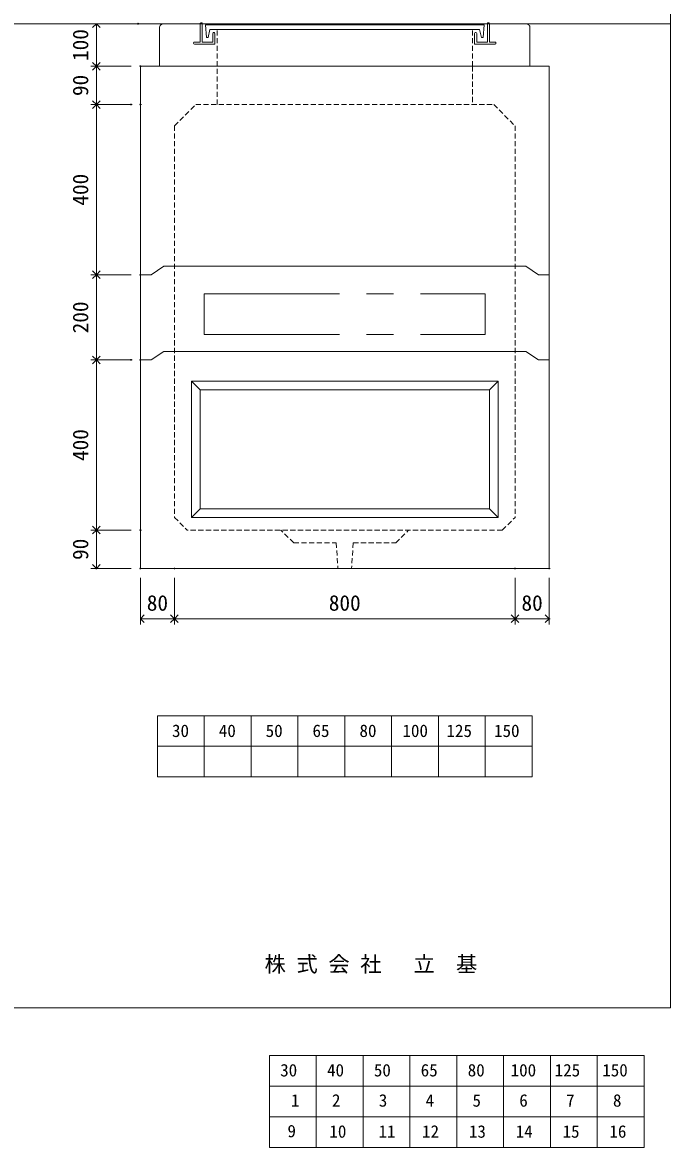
# Model space of a CAD drawing. Units: millimetres, scale not verified. Extents: x -4890 to 4890, y -2301 to 2302.
# Drawn here: x 3368 to 4890, y -2301 to 342 of the extents above; entities that cross this region are included whole.
import ezdxf
from ezdxf.enums import TextEntityAlignment as Align

# ---------------------------------------------------------------- set-up
doc = ezdxf.new("R2010")
doc.units = ezdxf.units.MM
doc.header["$LTSCALE"] = 10
doc.header["$PDMODE"] = 32
doc.header["$PDSIZE"] = 2
doc.linetypes.add('DASHED1', pattern=[1.8, 1.2, -0.6])
doc.linetypes.add('USER2', pattern=[50.8, 31.75, -6.35, 6.35, -6.35])
doc.layers.add('0-1_Defpoints', color=7, linetype='Continuous')
for name, color, linetype, lineweight in [('0-2_waku', 7, 'Continuous', 18), ('0-3_gaikei', 7, 'Continuous', 18), ('0-4_kakure', 7, 'DASHED1', 5), ('0-5_sunpou', 7, 'Continuous', 5), ('0-9_uchigawa', 6, 'Continuous', 18), ('0-B_futa', 3, 'Continuous', 18), ('0-C_GL', 4, 'Continuous', 18), ('0-E_文字１', 7, 'Continuous', 18), ('1-3_uchigawa2', 6, 'USER2', 18), ('1-5_文字２', 7, 'Continuous', 5)]:
    doc.layers.add(name, color=color, linetype=linetype, lineweight=lineweight)
doc.styles.add('ＭＳ ゴシック', font='')
doc.styles.get('ＭＳ ゴシック').set_extended_font_data('MS Gothic')

# ---------------------------------------------------------------- blocks, each defined once
blk = doc.blocks.new('_Open90')
at = {"layer": '0-5_sunpou'}
blk.add_line((0, 0), (-1, 0), dxfattribs=at)
blk.add_lwpolyline([(-0.5, 0.5), (0, 0), (-0.5, -0.5)], dxfattribs=at)
blk = doc.blocks.new('D108')
at = {"layer": '0-1_Defpoints'}
for p in [(5092.32, 2442.03), (4988.83, 2352.03), (5092.32, 2352.03)]:
    blk.add_point(p, dxfattribs=at)
at = {"layer": '0-5_sunpou'}
for p, q in [((5070.32, 2442.03), (4975.83, 2442.03)), ((4988.83, 2424.03), (4988.83, 2370.03)), ((5070.32, 2352.03), (4975.83, 2352.03))]:
    blk.add_line(p, q, dxfattribs=at)
at = {"layer": '0-5_sunpou', "xscale": 18, "yscale": 18}
for p, rotation in [((4988.83, 2442.03), 90), ((4988.83, 2352.03), 270)]:
    blk.add_blockref('_Open90', p, dxfattribs=dict(at, rotation=rotation))
at = {"layer": '0-5_sunpou', "style": 'ＭＳ ゴシック'}
blk.add_text('90', height=36.66, rotation=90, dxfattribs=at).set_placement((4980.83, 2372.03), align=Align.BOTTOM_LEFT)
blk = doc.blocks.new('D115')
at = {"layer": '0-1_Defpoints'}
for p in [(5092.32, 1752.03), (4988.83, 1352.03), (5092.32, 1352.03)]:
    blk.add_point(p, dxfattribs=at)
at = {"layer": '0-5_sunpou'}
for p, q in [((5070.32, 1752.03), (4975.83, 1752.03)), ((4988.83, 1734.03), (4988.83, 1370.03)), ((5070.32, 1352.03), (4975.83, 1352.03))]:
    blk.add_line(p, q, dxfattribs=at)
at = {"layer": '0-5_sunpou', "xscale": 18, "yscale": 18}
for p, rotation in [((4988.83, 1752.03), 90), ((4988.83, 1352.03), 270)]:
    blk.add_blockref('_Open90', p, dxfattribs=dict(at, rotation=rotation))
at = {"layer": '0-5_sunpou', "style": 'ＭＳ ゴシック'}
blk.add_text('400', height=36.66, rotation=90, dxfattribs=at).set_placement((4980.83, 1514.53), align=Align.BOTTOM_LEFT)
blk = doc.blocks.new('D116')
at = {"layer": '0-1_Defpoints'}
for p in [(5092.32, 1352.03), (4988.83, 1262.03), (5092.32, 1262.03)]:
    blk.add_point(p, dxfattribs=at)
at = {"layer": '0-5_sunpou'}
for p, q in [((5070.32, 1352.03), (4975.83, 1352.03)), ((4988.83, 1334.03), (4988.83, 1280.03)), ((5070.32, 1262.03), (4975.83, 1262.03))]:
    blk.add_line(p, q, dxfattribs=at)
at = {"layer": '0-5_sunpou', "xscale": 18, "yscale": 18}
for p, rotation in [((4988.83, 1352.03), 90), ((4988.83, 1262.03), 270)]:
    blk.add_blockref('_Open90', p, dxfattribs=dict(at, rotation=rotation))
at = {"layer": '0-5_sunpou', "style": 'ＭＳ ゴシック'}
blk.add_text('90', height=36.66, rotation=90, dxfattribs=at).set_placement((4980.83, 1282.03), align=Align.BOTTOM_LEFT)
blk = doc.blocks.new('D117')
at = {"layer": '0-1_Defpoints'}
for p in [(5092.32, 1262.03), (5172.32, 1262.03), (5172.32, 1143.64)]:
    blk.add_point(p, dxfattribs=at)
at = {"layer": '0-5_sunpou'}
for p, q in [((5092.32, 1240.03), (5092.32, 1130.64)), ((5172.32, 1240.03), (5172.32, 1130.64)), ((5110.32, 1143.64), (5154.32, 1143.64))]:
    blk.add_line(p, q, dxfattribs=at)
at = {"layer": '0-5_sunpou', "xscale": 18, "yscale": 18, "rotation": 180}
blk.add_blockref('_Open90', (5092.32, 1143.64), dxfattribs=at)
at = {"layer": '0-5_sunpou', "xscale": 18, "yscale": 18}
blk.add_blockref('_Open90', (5172.32, 1143.64), dxfattribs=at)
at = {"layer": '0-5_sunpou', "style": 'ＭＳ ゴシック'}
blk.add_text('80', height=36.66, dxfattribs=at).set_placement((5107.32, 1151.64), align=Align.BOTTOM_LEFT)
blk = doc.blocks.new('D118')
at = {"layer": '0-1_Defpoints'}
for p in [(5172.32, 1262.03), (5972.32, 1262.03), (5972.32, 1143.64)]:
    blk.add_point(p, dxfattribs=at)
at = {"layer": '0-5_sunpou'}
for p, q in [((5172.32, 1240.03), (5172.32, 1130.64)), ((5972.32, 1240.03), (5972.32, 1130.64)), ((5190.32, 1143.64), (5954.32, 1143.64))]:
    blk.add_line(p, q, dxfattribs=at)
at = {"layer": '0-5_sunpou', "xscale": 18, "yscale": 18, "rotation": 180}
blk.add_blockref('_Open90', (5172.32, 1143.64), dxfattribs=at)
at = {"layer": '0-5_sunpou', "xscale": 18, "yscale": 18}
blk.add_blockref('_Open90', (5972.32, 1143.64), dxfattribs=at)
at = {"layer": '0-5_sunpou', "style": 'ＭＳ ゴシック'}
blk.add_text('800', height=36.66, dxfattribs=at).set_placement((5534.82, 1151.64), align=Align.BOTTOM_LEFT)
blk = doc.blocks.new('D119')
at = {"layer": '0-1_Defpoints'}
for p in [(5972.32, 1262.03), (6052.32, 1262.03), (6052.32, 1143.64)]:
    blk.add_point(p, dxfattribs=at)
at = {"layer": '0-5_sunpou'}
for p, q in [((5972.32, 1240.03), (5972.32, 1130.64)), ((6052.32, 1240.03), (6052.32, 1130.64)), ((5990.32, 1143.64), (6034.32, 1143.64))]:
    blk.add_line(p, q, dxfattribs=at)
at = {"layer": '0-5_sunpou', "xscale": 18, "yscale": 18, "rotation": 180}
blk.add_blockref('_Open90', (5972.32, 1143.64), dxfattribs=at)
at = {"layer": '0-5_sunpou', "xscale": 18, "yscale": 18}
blk.add_blockref('_Open90', (6052.32, 1143.64), dxfattribs=at)
at = {"layer": '0-5_sunpou', "style": 'ＭＳ ゴシック'}
blk.add_text('80', height=36.66, dxfattribs=at).set_placement((5987.32, 1151.64), align=Align.BOTTOM_LEFT)
blk = doc.blocks.new('D120')
at = {"layer": '0-1_Defpoints'}
for p in [(5070.32, 2352.03), (4988.83, 1952.03), (5092.32, 1952.03)]:
    blk.add_point(p, dxfattribs=at)
at = {"layer": '0-5_sunpou'}
for p, q in [((5048.32, 2352.03), (4975.83, 2352.03)), ((4988.83, 2334.03), (4988.83, 1970.03)), ((5070.32, 1952.03), (4975.83, 1952.03))]:
    blk.add_line(p, q, dxfattribs=at)
at = {"layer": '0-5_sunpou', "xscale": 18, "yscale": 18}
for p, rotation in [((4988.83, 2352.03), 90), ((4988.83, 1952.03), 270)]:
    blk.add_blockref('_Open90', p, dxfattribs=dict(at, rotation=rotation))
at = {"layer": '0-5_sunpou', "style": 'ＭＳ ゴシック'}
blk.add_text('400', height=36.66, rotation=90, dxfattribs=at).set_placement((4980.83, 2114.53), align=Align.BOTTOM_LEFT)
blk = doc.blocks.new('D121')
at = {"layer": '0-1_Defpoints'}
for p in [(5092.32, 1952.03), (4988.83, 1752.03), (5070.32, 1752.03)]:
    blk.add_point(p, dxfattribs=at)
at = {"layer": '0-5_sunpou'}
for p, q in [((5070.32, 1952.03), (4975.83, 1952.03)), ((4988.83, 1934.03), (4988.83, 1770.03)), ((5048.32, 1752.03), (4975.83, 1752.03))]:
    blk.add_line(p, q, dxfattribs=at)
at = {"layer": '0-5_sunpou', "xscale": 18, "yscale": 18}
for p, rotation in [((4988.83, 1952.03), 90), ((4988.83, 1752.03), 270)]:
    blk.add_blockref('_Open90', p, dxfattribs=dict(at, rotation=rotation))
at = {"layer": '0-5_sunpou', "style": 'ＭＳ ゴシック'}
blk.add_text('200', height=36.66, rotation=90, dxfattribs=at).set_placement((4980.83, 1814.53), align=Align.BOTTOM_LEFT)
blk = doc.blocks.new('D111')
at = {"layer": '0-1_Defpoints'}
for p in [(5086.77, 2542.03), (4988.83, 2442.03), (5092.32, 2442.03)]:
    blk.add_point(p, dxfattribs=at)
at = {"layer": '0-5_sunpou'}
for p, q in [((5064.77, 2542.03), (4975.83, 2542.03)), ((4988.83, 2524.03), (4988.83, 2460.03)), ((5070.32, 2442.03), (4975.83, 2442.03))]:
    blk.add_line(p, q, dxfattribs=at)
at = {"layer": '0-5_sunpou', "xscale": 18, "yscale": 18}
for p, rotation in [((4988.83, 2542.03), 90), ((4988.83, 2442.03), 270)]:
    blk.add_blockref('_Open90', p, dxfattribs=dict(at, rotation=rotation))
at = {"layer": '0-5_sunpou', "style": 'ＭＳ ゴシック'}
blk.add_text('100', height=36.66, rotation=90, dxfattribs=at).set_placement((4980.83, 2454.53), align=Align.BOTTOM_LEFT)
blk = doc.blocks.new('D114')
at = {"layer": '0-1_Defpoints'}
for p in [(5092.32, 1752.03), (4988.83, 1352.03), (5092.32, 1352.03)]:
    blk.add_point(p, dxfattribs=at)
at = {"layer": '0-5_sunpou'}
for p, q in [((5070.32, 1752.03), (4975.83, 1752.03)), ((4988.83, 1734.03), (4988.83, 1370.03)), ((5070.32, 1352.03), (4975.83, 1352.03))]:
    blk.add_line(p, q, dxfattribs=at)
at = {"layer": '0-5_sunpou', "xscale": 18, "yscale": 18}
for p, rotation in [((4988.83, 1752.03), 90), ((4988.83, 1352.03), 270)]:
    blk.add_blockref('_Open90', p, dxfattribs=dict(at, rotation=rotation))
at = {"layer": '0-5_sunpou', "style": 'ＭＳ ゴシック'}
blk.add_text('400', height=36.66, rotation=90, dxfattribs=at).set_placement((4980.83, 1514.53), align=Align.BOTTOM_LEFT)

msp = doc.modelspace()

# ---------------------------------------------------------------- linework, layer by layer
at = {"layer": '0-2_waku'}
for p, q in [((3684.76, -1286.77), (3684.76, -1430.77)), ((3684.76, -1286.77), (3684.76, -1430.77)), ((3684.76, -1286.77), (3684.76, -1430.77)), ((3684.76, -1286.77), (3684.76, -1430.77)), ((3684.76, -1286.77), (4564.76, -1286.77)), ((3794.76, -1286.77), (3794.76, -1430.77)), ((3904.76, -1286.77), (3904.76, -1430.77)), ((3904.76, -1286.77), (3904.76, -1430.77)), ((4014.76, -1286.77), (4014.76, -1430.77)), ((4124.76, -1286.77), (4124.76, -1430.77)), ((4234.76, -1286.77), (4234.76, -1430.77)), ((4344.76, -1286.77), (4344.76, -1430.77)), ((4454.76, -1286.77), (4454.76, -1430.77)), ((4564.76, -1286.77), (4564.76, -1430.77)), ((3684.76, -1358.77), (4564.76, -1358.77)), ((3684.76, -1430.77), (4564.76, -1430.77)), ((-1230.24, -1973.44), (4889.76, -1973.44)), ((-1230.24, -1973.44), (4889.76, -1973.44))]:
    msp.add_line(p, q, dxfattribs=at)
msp.add_lwpolyline([(-1230.24, 2301.56), (4889.76, 2301.56), (4889.76, -1973.44)], dxfattribs=at)
at = {"layer": '0-3_gaikei'}
for p, q in [((3689.76, 239.23), (3689.76, 329.23)), ((3699.76, 339.23), (3784.76, 339.23)), ((4464.76, 339.23), (4549.76, 339.23)), ((4559.76, 239.23), (4559.76, 329.23)), ((3644.76, 239.23), (4604.76, 239.23)), ((3644.76, 239.23), (3644.76, -940.77)), ((3644.76, 239.23), (4604.76, 239.23)), ((3689.76, 239.23), (3799.76, 239.23)), ((3689.76, 239.23), (3799.76, 239.23)), ((3689.76, 239.23), (3799.76, 239.23)), ((3724.76, 239.23), (4524.76, 239.23)), ((3724.76, 239.23), (4524.76, 239.23)), ((3724.76, 239.23), (4524.76, 239.23)), ((4559.76, 239.23), (4449.76, 239.23)), ((4559.76, 239.23), (4449.76, 239.23)), ((4559.76, 239.23), (4449.76, 239.23)), ((4604.76, 239.23), (4604.76, -940.77)), ((3669.76, -250.77), (3699.76, -230.77)), ((3699.76, -230.77), (4549.76, -230.77)), ((4549.76, -230.77), (4579.76, -250.77)), ((3669.76, -250.77), (3644.76, -250.77)), ((4579.76, -250.77), (4604.76, -250.77)), ((3669.76, -450.77), (3699.76, -430.77)), ((3669.76, -450.77), (3699.76, -430.77)), ((3669.76, -450.77), (3699.76, -430.77)), ((3669.76, -450.77), (3699.76, -430.77)), ((3669.76, -450.77), (3699.76, -430.77)), ((3699.76, -430.77), (4549.76, -430.77)), ((4549.76, -430.77), (4579.76, -450.77)), ((4549.76, -430.77), (4579.76, -450.77)), ((4549.76, -430.77), (4579.76, -450.77)), ((4549.76, -430.77), (4579.76, -450.77)), ((4549.76, -430.77), (4579.76, -450.77)), ((3669.76, -450.77), (3644.76, -450.77)), ((3669.76, -450.77), (3644.76, -450.77)), ((3669.76, -450.77), (3644.76, -450.77)), ((3669.76, -450.77), (3644.76, -450.77)), ((3669.76, -450.77), (3644.76, -450.77)), ((4579.76, -450.77), (4604.76, -450.77)), ((4579.76, -450.77), (4604.76, -450.77)), ((4579.76, -450.77), (4604.76, -450.77)), ((4579.76, -450.77), (4604.76, -450.77)), ((4579.76, -450.77), (4604.76, -450.77)), ((4604.76, -940.77), (3644.76, -940.77))]:
    msp.add_line(p, q, dxfattribs=at)
at = {"layer": '0-3_gaikei', "lineweight": 5}
for p, q in [((3699.76, -230.77), (4549.76, -230.77)), ((3699.76, -430.77), (4549.76, -430.77)), ((3699.76, -430.77), (4549.76, -430.77)), ((3699.76, -430.77), (4549.76, -430.77)), ((3699.76, -430.77), (4549.76, -430.77)), ((3699.76, -430.77), (4549.76, -430.77))]:
    msp.add_line(p, q, dxfattribs=at)
at = {"layer": '0-3_gaikei'}
for centre, radius, start, end in [((3699.18, 329.81), 9.44, 86.47383, 183.52617), ((4550.09, 329.56), 9.68, 358.04251, 91.95749)]:
    msp.add_arc(centre, radius, start, end, dxfattribs=at)
at = {"layer": '0-4_kakure'}
for p, q in [((3824.76, 239.23), (3824.76, 325.73)), ((4424.76, 239.23), (4424.76, 325.73)), ((3824.76, 149.23), (3824.76, 239.23)), ((4424.76, 239.23), (4424.76, 149.23)), ((3724.76, 99.23), (3774.76, 149.23)), ((3774.76, 149.23), (4474.76, 149.23)), ((3774.76, 149.23), (4474.76, 149.23)), ((4474.76, 149.23), (4524.76, 99.23)), ((3724.76, 99.23), (3724.76, -820.77)), ((4524.76, 99.23), (4524.76, -820.77)), ((3724.76, -820.77), (3754.76, -850.77)), ((4494.76, -850.77), (4524.76, -820.77)), ((4494.76, -850.77), (3754.76, -850.77)), ((4004.76, -880.77), (3974.76, -850.77)), ((4004.76, -880.77), (3974.76, -850.77)), ((4244.76, -880.77), (4274.76, -850.77)), ((4244.76, -880.77), (4274.76, -850.77)), ((4004.76, -880.77), (4104.76, -880.77)), ((4004.76, -880.77), (4104.76, -880.77)), ((4104.76, -880.77), (4108.76, -940.77)), ((4144.76, -880.77), (4140.76, -940.77)), ((4144.76, -880.77), (4244.76, -880.77))]:
    msp.add_line(p, q, dxfattribs=at)
at = {"layer": '0-9_uchigawa'}
for p, q in [((3764.76, -500.77), (4484.76, -500.77)), ((3764.76, -500.77), (3764.76, -800.77)), ((3764.76, -500.77), (3784.76, -520.77)), ((3764.76, -500.77), (3784.76, -520.77)), ((3764.76, -500.77), (3764.76, -800.77)), ((3764.76, -500.77), (4484.76, -500.77)), ((3764.76, -500.77), (3764.76, -820.7)), ((3764.76, -500.77), (3784.76, -520.77)), ((4484.76, -500.77), (4464.76, -520.77)), ((4484.76, -500.77), (4464.76, -520.77)), ((4484.76, -500.77), (4484.76, -800.77)), ((4484.76, -500.77), (4484.76, -820.7)), ((3784.76, -520.77), (4464.76, -520.77)), ((3784.76, -520.77), (3784.76, -780.77)), ((3784.76, -520.77), (3784.76, -780.77)), ((3784.76, -520.77), (3784.76, -780.77)), ((3784.76, -520.77), (3784.76, -780.77)), ((3784.76, -520.77), (3784.76, -780.77)), ((3784.76, -520.77), (3784.76, -780.77)), ((3784.76, -520.77), (3784.76, -800.7)), ((4124.76, -520.77), (4464.76, -520.77)), ((4464.76, -520.77), (4464.76, -780.77)), ((4464.76, -520.77), (4464.76, -780.77)), ((4464.76, -800.7), (4464.76, -520.77)), ((3764.76, -820.7), (3784.76, -800.7)), ((3784.76, -800.7), (4464.76, -800.7)), ((4484.76, -820.7), (4464.76, -800.7)), ((3764.76, -820.7), (4484.76, -820.7)), ((3784.76, -820.7), (4484.76, -820.7))]:
    msp.add_line(p, q, dxfattribs=at)
for points in [[(3764.76, -500.77), (3784.76, -520.77), (3784.76, -780.77)], [(3764.76, -500.77), (3784.76, -520.77), (4464.76, -520.77)]]:
    msp.add_lwpolyline(points, dxfattribs=at)
at = {"layer": '0-B_futa'}
for p, q in [((3784.76, 339.23), (3784.76, 296.23)), ((3786.76, 341.23), (3789.76, 341.23)), ((3789.76, 341.23), (3789.76, 296.23)), ((3797.57, 336.73), (4451.9, 336.73)), ((3797.57, 336.73), (3800.06, 306.73)), ((3808.09, 325.73), (3803.77, 306.73)), ((3808.09, 325.73), (4441.43, 325.73)), ((3816.76, 318.23), (3817.76, 318.23)), ((4432.76, 318.23), (4431.76, 318.23)), ((4441.43, 325.73), (4445.75, 306.73)), ((4451.9, 336.73), (4449.65, 306.73)), ((4459.76, 341.23), (4459.76, 296.23)), ((4459.76, 341.23), (4462.76, 341.23)), ((4464.76, 339.23), (4464.76, 296.23)), ((3769.76, 294.23), (3769.76, 293.23)), ((3771.76, 296.23), (3784.76, 296.23)), ((3819.76, 291.23), (3771.76, 291.23)), ((3789.76, 296.23), (3814.76, 296.23)), ((3800.06, 306.73), (3803.77, 306.73)), ((3814.76, 316.23), (3814.76, 296.23)), ((3819.76, 316.23), (3819.76, 291.23)), ((4429.76, 316.23), (4429.76, 291.23)), ((4429.76, 291.23), (4477.76, 291.23)), ((4434.76, 316.23), (4434.76, 296.23)), ((4459.76, 296.23), (4434.76, 296.23)), ((4449.65, 306.73), (4445.75, 306.73)), ((4477.76, 296.23), (4464.76, 296.23)), ((4479.76, 294.23), (4479.76, 293.23))]:
    msp.add_line(p, q, dxfattribs=at)
for centre, start, end in [((3786.76, 339.23), 90, 180), ((3816.76, 316.23), 90, 180), ((3817.76, 316.23), 0, 90), ((4431.76, 316.23), 90, 180), ((4432.76, 316.23), 0, 90), ((4462.76, 339.23), 0, 90), ((3771.76, 294.23), 90, 180), ((3771.76, 293.23), 180, 270), ((4477.76, 294.23), 0, 90), ((4477.76, 293.23), 270, 0)]:
    msp.add_arc(centre, 2, start, end, dxfattribs=at)
at = {"layer": '0-C_GL'}
msp.add_line((-1230.24, 339.23), (4889.76, 339.23), dxfattribs=at)
at = {"layer": '1-3_uchigawa2'}
for p, q in [((3794.76, -295.77), (3794.76, -390.77)), ((3794.76, -295.77), (4454.76, -295.77)), ((4454.76, -295.77), (4454.76, -390.77)), ((3794.76, -390.77), (4454.76, -390.77))]:
    msp.add_line(p, q, dxfattribs=at)
at = {"layer": '1-5_文字２'}
for p, q in [((3947.93, -2085.45), (3947.93, -2229.45)), ((3947.93, -2085.45), (3947.93, -2229.45)), ((3947.93, -2085.45), (3947.93, -2229.45)), ((3947.93, -2085.45), (3947.93, -2229.45)), ((3947.93, -2085.45), (4827.93, -2085.45)), ((3947.93, -2085.45), (3947.93, -2229.45)), ((3947.93, -2085.45), (3947.93, -2229.45)), ((3947.93, -2085.45), (3947.93, -2229.45)), ((3947.93, -2085.45), (3947.93, -2229.45)), ((3947.93, -2085.45), (4827.93, -2085.45)), ((4057.93, -2085.45), (4057.93, -2229.45)), ((4057.93, -2085.45), (4057.93, -2229.45)), ((4167.93, -2085.45), (4167.93, -2229.45)), ((4167.93, -2085.45), (4167.93, -2229.45)), ((4167.93, -2085.45), (4167.93, -2229.45)), ((4167.93, -2085.45), (4167.93, -2229.45)), ((4277.93, -2085.45), (4277.93, -2229.45)), ((4277.93, -2085.45), (4277.93, -2229.45)), ((4387.93, -2085.45), (4387.93, -2229.45)), ((4387.93, -2085.45), (4387.93, -2229.45)), ((4497.93, -2085.45), (4497.93, -2229.45)), ((4497.93, -2085.45), (4497.93, -2229.45)), ((4607.93, -2085.45), (4607.93, -2229.45)), ((4607.93, -2085.45), (4607.93, -2229.45)), ((4717.93, -2085.45), (4717.93, -2229.45)), ((4717.93, -2085.45), (4717.93, -2229.45)), ((4827.93, -2085.45), (4827.93, -2229.45)), ((4827.93, -2085.45), (4827.93, -2229.45)), ((3947.93, -2157.45), (4827.93, -2157.45)), ((3947.93, -2157.45), (4827.93, -2157.45)), ((3947.93, -2229.45), (4827.93, -2229.45)), ((3947.93, -2229.45), (4827.93, -2229.45)), ((3947.93, -2229.45), (3947.93, -2301.45)), ((3947.93, -2229.45), (3947.93, -2301.45)), ((3947.93, -2229.45), (3947.93, -2301.45)), ((3947.93, -2229.45), (3947.93, -2301.45)), ((3947.93, -2229.45), (4827.93, -2229.45)), ((3947.93, -2229.45), (3947.93, -2301.45)), ((3947.93, -2229.45), (3947.93, -2301.45)), ((3947.93, -2229.45), (3947.93, -2301.45)), ((3947.93, -2229.45), (3947.93, -2301.45)), ((3947.93, -2229.45), (4827.93, -2229.45)), ((4057.93, -2229.45), (4057.93, -2301.45)), ((4057.93, -2229.45), (4057.93, -2301.45)), ((4167.93, -2229.45), (4167.93, -2301.45)), ((4167.93, -2229.45), (4167.93, -2301.45)), ((4167.93, -2229.45), (4167.93, -2301.45)), ((4167.93, -2229.45), (4167.93, -2301.45)), ((4277.93, -2229.45), (4277.93, -2301.45)), ((4277.93, -2229.45), (4277.93, -2301.45)), ((4387.93, -2229.45), (4387.93, -2301.45)), ((4387.93, -2229.45), (4387.93, -2301.45)), ((4497.93, -2229.45), (4497.93, -2301.45)), ((4497.93, -2229.45), (4497.93, -2301.45)), ((4607.93, -2229.45), (4607.93, -2301.45)), ((4607.93, -2229.45), (4607.93, -2301.45)), ((4717.93, -2229.45), (4717.93, -2301.45)), ((4717.93, -2229.45), (4717.93, -2301.45)), ((4827.93, -2229.45), (4827.93, -2301.45)), ((4827.93, -2229.45), (4827.93, -2301.45)), ((3947.93, -2301.45), (4827.93, -2301.45)), ((3947.93, -2301.45), (4827.93, -2301.45))]:
    msp.add_line(p, q, dxfattribs=at)

# ---------------------------------------------------------------- block references
at = {"layer": '0-5_sunpou'}
for name in ['D111', 'D108', 'D120', 'D121', 'D115', 'D114', 'D116', 'D117', 'D118', 'D119']:
    msp.add_blockref(name, (-1447.55, -2202.8), dxfattribs=at)

# ---------------------------------------------------------------- texts
at = {"layer": '0-E_文字１', "style": 'ＭＳ ゴシック'}
for s, height, p in [('30', 29.33, (3718.96, -1345.68)), ('40', 29.33, (3828.96, -1345.68)), ('50', 29.33, (3938.96, -1345.68)), ('65', 29.33, (4048.96, -1345.68)), ('80', 29.33, (4159.36, -1345.68)), ('100', 29.33, (4260.24, -1345.68)), ('125', 29.33, (4363.62, -1345.68)), ('150', 29.33, (4475.39, -1345.68)), ('株 式 会 社 \u3000立\u3000基', 36.66, (3936.29, -1899.79))]:
    msp.add_text(s, height=height, dxfattribs=at).set_placement(p, align=Align.BOTTOM_LEFT)
at = {"layer": '1-5_文字２', "style": 'ＭＳ ゴシック'}
for s, p in [('30', (3973.08, -2143.26)), ('30', (3973.08, -2143.26)), ('40', (4083.08, -2143.26)), ('40', (4083.08, -2143.26)), ('50', (4193.08, -2143.26)), ('50', (4193.08, -2143.26)), ('65', (4303.08, -2143.26)), ('65', (4303.08, -2143.26)), ('80', (4413.49, -2143.26)), ('80', (4413.49, -2143.26)), ('100', (4514.37, -2143.26)), ('100', (4514.37, -2143.26)), ('125', (4617.75, -2143.26)), ('125', (4617.75, -2143.26)), ('150', (4729.52, -2143.26)), ('150', (4729.52, -2143.26)), ('1', (3998.23, -2214.3)), ('2', (4094.67, -2214.3)), ('3', (4204.67, -2214.3)), ('4', (4314.67, -2214.3)), ('5', (4424.67, -2214.3)), ('6', (4534.67, -2214.3)), ('7', (4644.67, -2214.3)), ('8', (4754.67, -2214.3)), ('9', (3990.16, -2286.3)), ('10', (4088.58, -2287.26)), ('11', (4204.08, -2287.26)), ('12', (4306.28, -2287.26)), ('13', (4416.28, -2287.26)), ('14', (4526.28, -2287.26)), ('15', (4636.28, -2287.26)), ('16', (4746.28, -2287.26))]:
    msp.add_text(s, height=29.33, dxfattribs=at).set_placement(p, align=Align.BOTTOM_LEFT)

doc.saveas('drawing.dxf')
